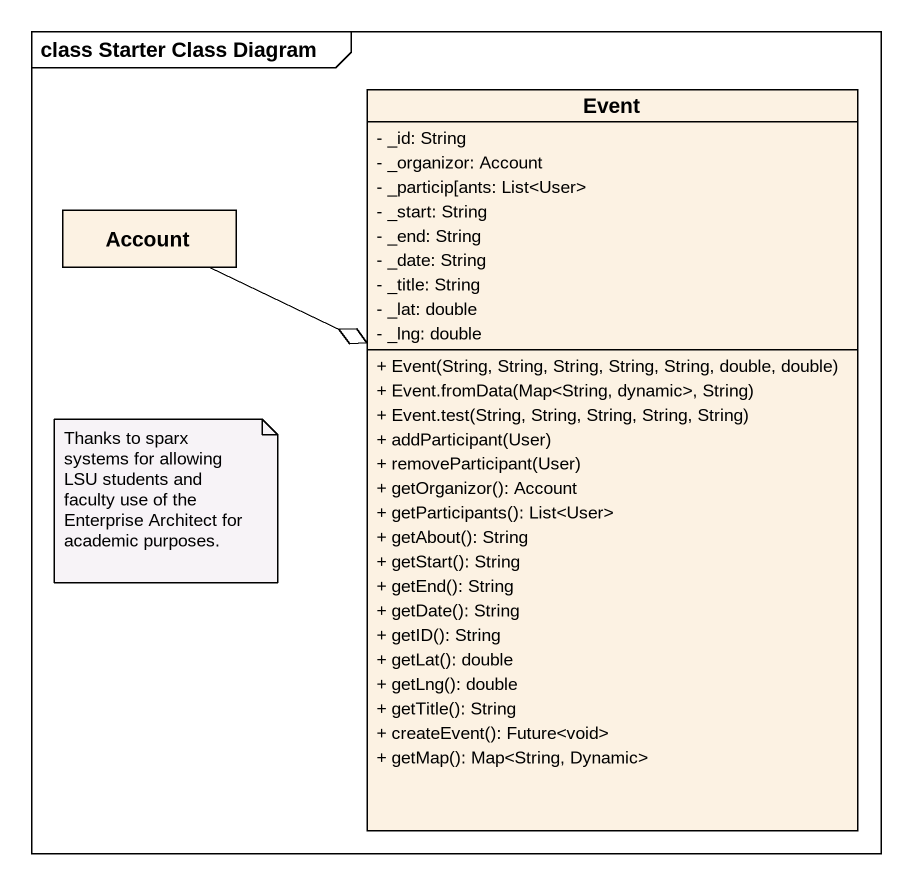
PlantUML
@startuml
mainframe class Starter Class Diagram
hide circle
hide empty members
skinparam classAttributeIconSize 0
class Event {
  - _id: String
  - _organizor: Account
  - _particip[ants: List<User>
  - _start: String
  - _end: String
  - _date: String
  - _title: String
  - _lat: double
  - _lng: double
  + Event(String, String, String, String, String, double, double)
  + Event.fromData(Map<String, dynamic>, String)
  + Event.test(String, String, String, String, String)
  + addParticipant(User)
  + removeParticipant(User)
  + getOrganizor(): Account
  + getParticipants(): List<User>
  + getAbout(): String
  + getStart(): String
  + getEnd(): String
  + getDate(): String
  + getID(): String
  + getLat(): double
  + getLng(): double
  + getTitle(): String
  + createEvent(): Future<void>
  + getMap(): Map<String, Dynamic>
}
class Account
Account -right-o Event
note as N1
  Thanks to sparx systems for allowing LSU students and faculty use of the Enterprise Architect for academic purposes.
end note
@enduml
